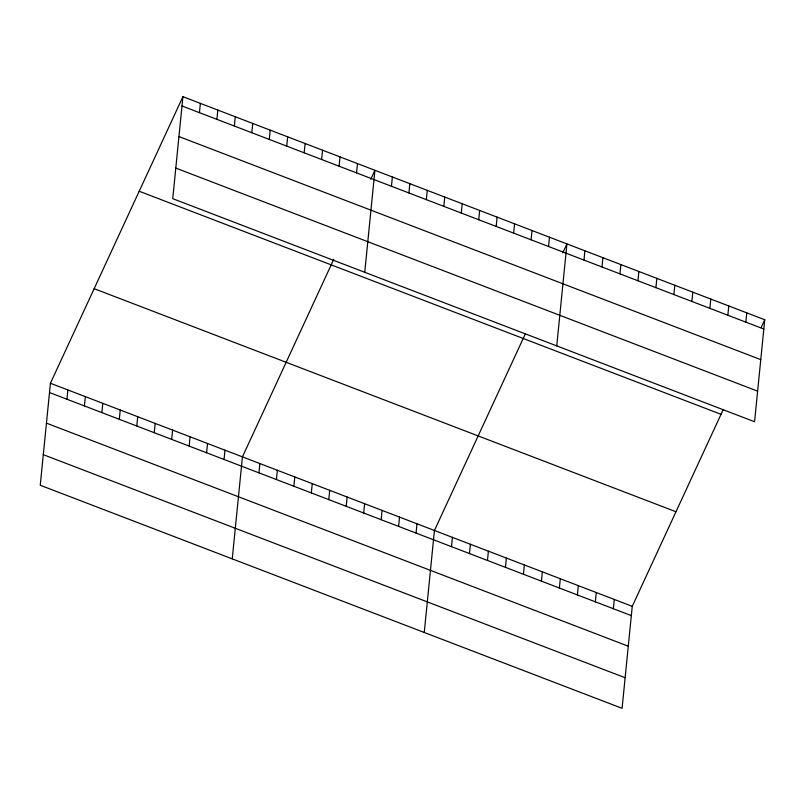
<?xml version="1.0" encoding="UTF-8"?>
<svg xmlns="http://www.w3.org/2000/svg" width="805" height="805" viewBox="0 0 805 805"><rect width="100%" height="100%" fill="white"/><g stroke="black" fill="none" stroke-linecap="round" stroke-linejoin="round"><path stroke-width="1.21" d="M182.916 96.681L172.743 198.674L754.567 421.74L764.75 319.746L182.916 96.681L50.433 383.261L40.25 485.254L622.084 708.32L632.257 606.326L723.111 409.815M66.956 399.24L67.882 389.952M84.414 405.931L85.34 396.644M101.873 412.623L102.799 403.335M119.321 419.314L120.247 410.027M136.78 426.006L137.705 416.718M154.228 432.698L155.164 423.41M199.449 112.66L200.375 103.372M171.686 439.389L172.612 430.101M216.907 119.351L217.833 110.064M189.145 446.081L190.071 436.793M234.356 126.043L235.281 116.755M206.593 452.772L207.529 443.485M251.814 132.734L252.74 123.447M224.052 459.464L224.977 450.176M269.273 139.426L270.198 130.138M232.253 558.861L242.436 456.868L333.803 259.23M286.721 146.118L287.647 136.83M258.958 472.857L259.884 463.559M304.179 152.809L305.105 143.521M276.417 479.549L277.343 470.251M321.628 159.501L322.564 150.213M293.875 486.24L294.801 476.942M339.086 166.192L340.012 156.905M311.324 492.932L312.249 483.634M356.545 172.884L357.47 163.596M328.782 499.623L329.708 490.336M364.746 272.281L374.929 170.288L370.763 179.294M346.241 506.315L347.166 497.027M391.451 186.277L392.377 176.979M363.689 513.006L364.615 503.719M408.91 192.969L409.836 183.671M381.147 519.698L382.073 510.41M426.358 199.66L427.294 190.372M398.596 526.389L399.532 517.102M443.817 206.352L444.742 197.064M416.054 533.081L416.98 523.793M461.275 213.043L462.201 203.756M424.255 632.478L434.438 530.485L525.293 333.974M478.723 219.735L479.649 210.447M451.494 546.665L452.42 537.378M496.182 226.426L497.108 217.139M469.476 553.558L470.402 544.271M513.64 233.118L514.566 223.83M487.458 560.461L488.394 551.163M531.089 239.81L532.014 230.522M505.449 567.354L506.375 558.066M548.547 246.501L549.473 237.213M523.431 574.247L524.357 564.959M556.748 345.898L566.931 243.905L562.765 252.911M541.413 581.14L542.339 571.852M583.987 260.085L584.913 250.798M559.394 588.032L560.32 578.745M601.969 266.978L602.895 257.691M577.376 594.935L578.312 585.638M619.951 273.881L620.876 264.593M595.368 601.828L596.294 592.54M637.932 280.774L638.868 271.486M613.35 608.721L614.275 599.433M655.924 287.667L656.85 278.379M673.906 294.56L674.832 285.272M691.887 301.462L692.813 292.165M709.869 308.355L710.795 299.068M727.851 315.248L728.787 305.96M745.843 322.141L746.768 312.853M761.107 327.625L764.75 319.746M181.99 105.968L763.824 329.034M178.941 136.558L760.765 359.634M175.792 168.084L757.626 391.15M139.195 191.248L721.028 414.323M94.155 288.683L675.979 511.759M50.433 383.261L632.257 606.326M49.508 392.548L631.331 615.614M46.449 423.138L628.282 646.214M43.299 454.664L625.133 677.73"/></g></svg>
